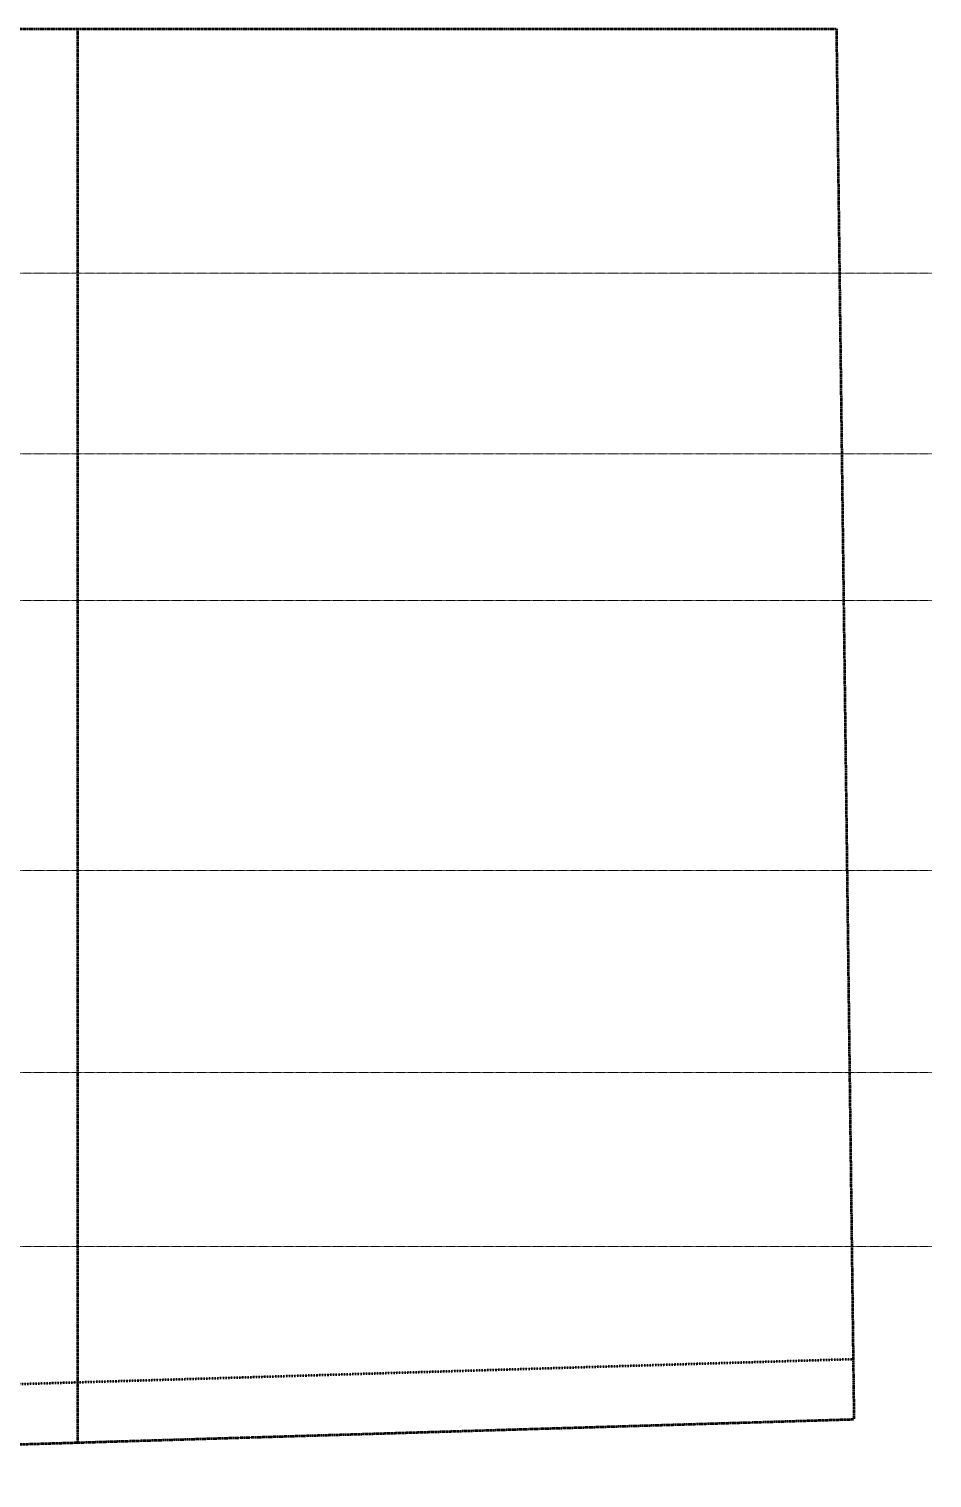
# Model space of a CAD drawing. Header units: inches. Extents: x -4235 to -464, y 9767 to 12347.
# Drawn here: x -2024 to -464, y 9767 to 12269 of the extents above; entities that cross this region are included whole.
import ezdxf

# ---------------------------------------------------------------- set-up
doc = ezdxf.new("R2010")
doc.units = ezdxf.units.IN
doc.header["$MEASUREMENT"] = 0
for name, pattern in [('Dash 1_16_', [0.125, 0.0625, -0.0625]), ('Double Dash 3_8_', [1, 0.375, -0.125, 0.125, -0.125, 0.125, -0.125]), ('Grid Line 1_2_', [0.875, 0.5, -0.125, 0.125, -0.125])]:
    doc.linetypes.add(name, pattern=pattern)
for name, color, linetype, lineweight in [('C-PROP-LINE', 91, 'Double Dash 3_8_', 50), ('C-PROP-LINE-1', 91, 'Dash 1_16_', 50), ('S-GRID-1', 1, 'Grid Line 1_2_', 9)]:
    doc.layers.add(name, color=color, linetype=linetype, lineweight=lineweight)

# ---------------------------------------------------------------- blocks, each defined once
blk = doc.blocks.new('Family - ___-1878357-BACKGROUND - RCP - 3RD FLOOR')
at = {"layer": 'C-PROP-LINE'}
for p, q in [((-3989.6, 12268.7), (-629.6, 12268.7)), ((-3989.6, 12268.7), (-3989.5, 12118.6)), ((-629.6, 12268.7), (-599.3, 9868.8)), ((-3989.5, 12118.6), (-3989.4, 12089.7)), ((-3989.4, 12089.7), (-3987.3, 10009.1)), ((-3987.3, 10009.1), (-3987.2, 9980.2)), ((-3987.2, 9980.2), (-3987, 9767.3)), ((-1939.8, 9828.6), (-599.3, 9868.8)), ((-3831.8, 9772), (-2096.4, 9823.9)), ((-2096.4, 9823.9), (-1939.8, 9828.6)), ((-3987, 9767.3), (-3860.7, 9771.1)), ((-3860.7, 9771.1), (-3831.8, 9772))]:
    blk.add_line(p, q, dxfattribs=at)
blk = doc.blocks.new('Family - ___-2657144-BACKGROUND - RCP - 3RD FLOOR')
at = {"layer": 'C-PROP-LINE'}
blk.add_line((-1939.8, 12268.7), (-1939.8, 9828.6), dxfattribs=at)
blk = doc.blocks.new('Family - ___-2855424-BACKGROUND - RCP - 3RD FLOOR')
at = {"layer": 'C-PROP-LINE-1'}
blk.add_line((-3987.1, 9871.4), (-600.6, 9972.8), dxfattribs=at)

msp = doc.modelspace()

# ---------------------------------------------------------------- linework, layer by layer
at = {"layer": 'S-GRID-1'}
for p, q in [((-464.5, 11847.2), (-4185.7, 11847.2)), ((-464.5, 11535.2), (-4185.7, 11535.2)), ((-464.5, 11282.2), (-4185.7, 11282.2)), ((-464.5, 10816.2), (-4185.7, 10816.2)), ((-464.5, 10467.2), (-4185.7, 10467.2)), ((-464.5, 10167.2), (-4185.7, 10167.2))]:
    msp.add_line(p, q, dxfattribs=at)

# ---------------------------------------------------------------- block references
at = {"layer": 'C-PROP-LINE'}
for name in ['Family - ___-1878357-BACKGROUND - RCP - 3RD FLOOR', 'Family - ___-2657144-BACKGROUND - RCP - 3RD FLOOR']:
    msp.add_blockref(name, (0, 0), dxfattribs=at)
at = {"layer": 'C-PROP-LINE-1'}
msp.add_blockref('Family - ___-2855424-BACKGROUND - RCP - 3RD FLOOR', (0, 0), dxfattribs=at)

doc.saveas('drawing.dxf')
